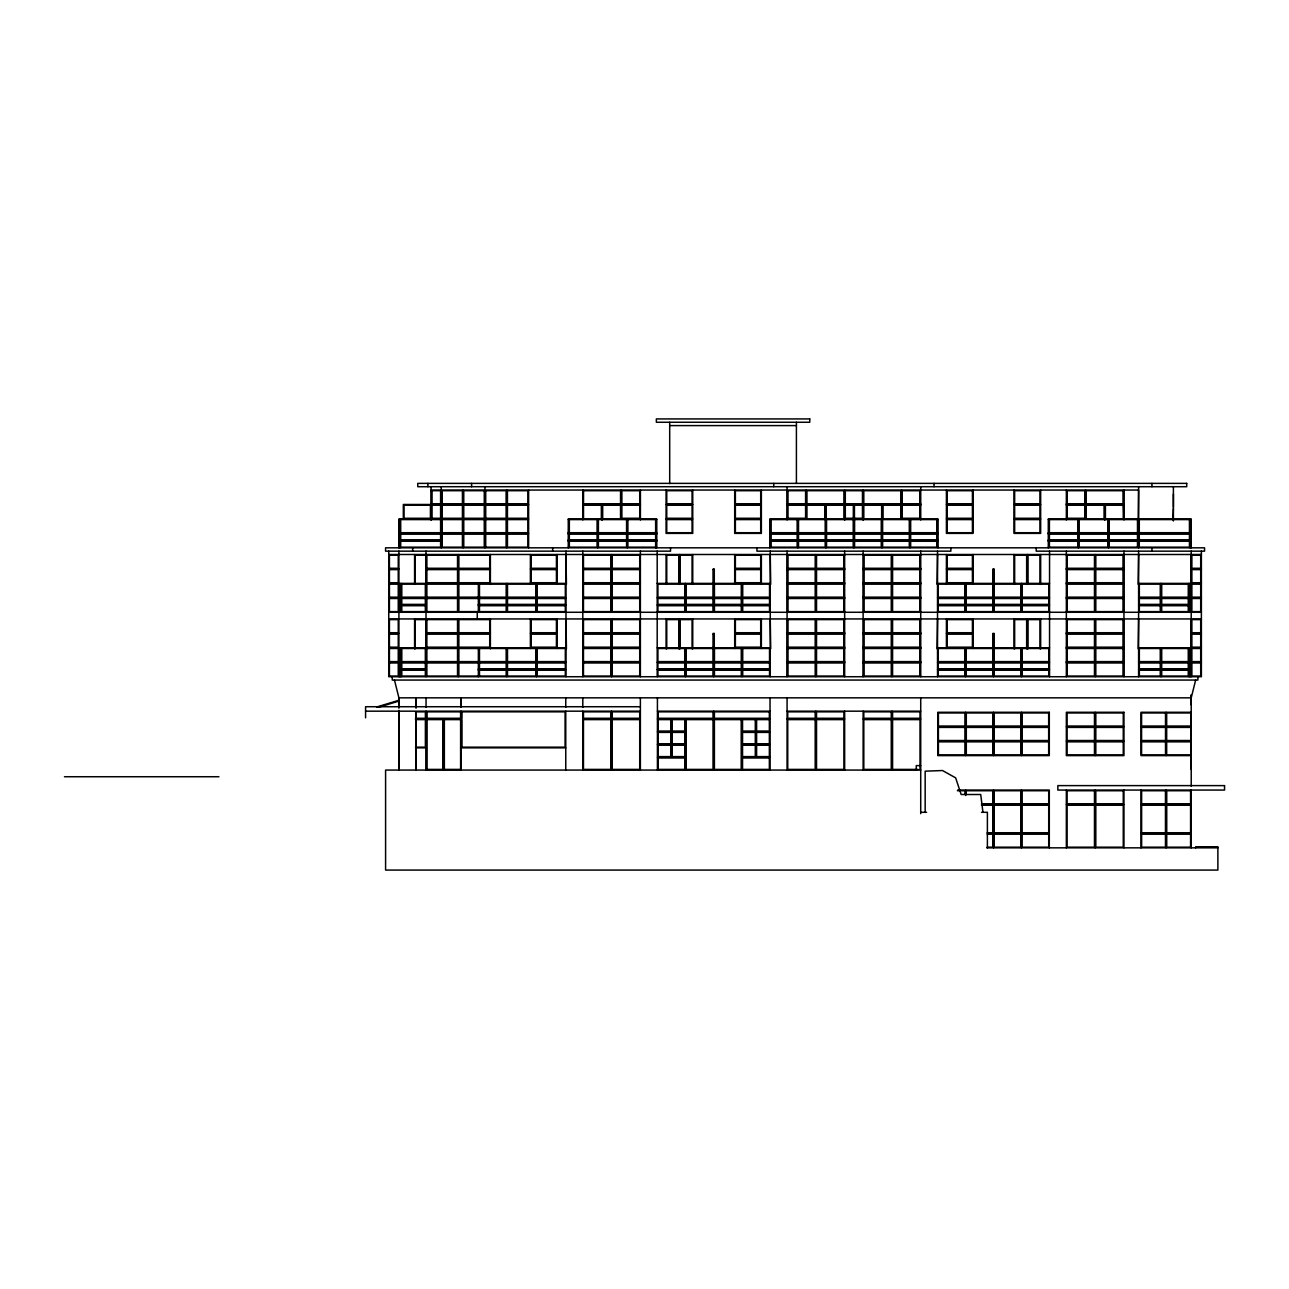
<?xml version="1.0" encoding="UTF-8"?>
<svg xmlns="http://www.w3.org/2000/svg" width="1289" height="1289" viewBox="0 0 1289 1289"><rect width="100%" height="100%" fill="white"/><g stroke="black" fill="none" stroke-linecap="round" stroke-linejoin="round"><path stroke-width="1.5" d="M398.913 711.174L398.913 770.065L398.913 710.368M426.047 711.174L426.047 770.065M426.836 718.279L426.836 711.834M460.608 718.279L460.608 711.834M461.075 770.065L461.075 711.174M461.51 711.834L461.51 718.279L426.514 718.279L426.514 711.834L565.081 711.834L565.081 747.169L461.075 747.169M461.736 711.834L461.736 747.169M582.821 519.934L582.821 490.046L582.821 518.935M1195.66 680.06L1191.213 697.832L398.913 697.832L394.466 680.06M376.694 707L398.913 700.281M378.547 707.242L398.913 701.087M669.7 425.596L796.409 425.596M431.09 490.046L1138.606 490.046M431.106 490.706L440.596 490.706L440.596 503.822L431.106 503.822M441.257 490.706L462.429 490.706L462.429 503.822L441.257 503.822M484.938 490.706L506.11 490.706L506.11 503.822L484.938 503.822M582.821 490.706L620.541 490.706L620.541 503.822L582.821 503.822M640.407 490.706L621.878 490.706L621.878 503.822L640.407 503.822M787.08 490.706L805.593 490.706L805.593 503.822L787.08 503.822M920.717 490.706L902.187 490.706L902.187 503.822L920.717 503.822M1066.357 490.706L1084.887 490.706L1084.887 503.822L1066.357 503.822M1123.944 490.706L1086.224 490.706L1086.224 503.822L1123.944 503.822M1138.606 490.706L1138.171 532.711M1173.393 494.041L1173.393 507.157M528.619 504.482L403.328 504.482L403.328 518.935M582.821 504.482L640.407 504.482M666.075 504.482L692.741 504.482M734.698 504.482L761.364 504.482M787.08 504.482L920.717 504.482M946.416 504.482L973.082 504.482M1013.992 504.482L1040.658 504.482M1066.357 504.482L1123.944 504.482M431.106 505.159L440.596 505.159L440.596 518.275L431.767 518.275L431.767 505.159M441.257 505.159L462.429 505.159L462.429 518.275L441.257 518.275M484.938 505.159L506.11 505.159L506.11 518.275L484.938 518.275M582.821 505.159L601.351 505.159L601.351 519.161M640.407 505.159L621.878 505.159L621.878 518.275L640.407 518.275M787.08 505.159L805.593 505.159L805.593 518.275L787.08 518.275M920.717 505.159L902.187 505.159L902.187 518.275L920.717 518.275M1066.357 505.159L1084.887 505.159L1084.887 518.275L1066.357 518.275M1123.944 505.159L1105.414 505.159L1105.414 519.161M1173.393 508.494L1172.942 519.725M582.821 518.275L583.273 505.159M1123.944 518.275L1123.492 505.159M528.619 518.935L398.913 518.935L398.913 547.825M666.075 518.935L692.741 518.935M734.698 518.935L761.364 518.935M946.416 518.935L973.082 518.935M1013.992 518.935L1040.658 518.935M398.913 519.596L400.025 519.596M441.257 519.596L462.429 519.596L462.429 532.711L441.257 532.711M484.938 519.596L506.11 519.596L506.11 532.711L484.938 532.711M568.256 519.596L597.081 519.596L597.081 532.711L568.256 532.711M656.729 519.596L598.402 519.596L598.402 532.711L626.583 532.711L626.583 519.596M769.807 519.596L825.186 519.596L825.186 532.711L798.519 532.711L798.519 519.596M938.021 519.596L882.627 519.596L882.627 532.711L909.293 532.711L909.293 519.596M1048.295 519.596L1107.847 519.596L1107.847 532.711L1079.07 532.711L1079.07 519.596M1138.606 519.596L1109.168 519.596L1109.168 532.711L1138.606 532.711M1190.101 519.596L1191.213 519.596M398.913 532.711L400.025 532.711M656.729 532.711L627.888 532.711L627.888 519.596M769.807 532.711L797.15 532.711L797.15 519.596M938.021 532.711L910.662 532.711L910.662 519.596M1048.295 532.711L1077.733 532.711L1077.733 519.596M1190.101 532.711L1191.213 532.711M400.025 533.388L528.619 533.388M568.256 533.388L656.729 533.388M769.807 533.388L938.021 533.388M1048.295 533.388L1190.101 533.388M398.913 534.049L400.025 534.049M441.257 534.049L462.429 534.049L462.429 547.164L441.257 547.164M484.938 534.049L506.11 534.049L506.11 547.164L484.938 547.164M568.256 534.049L597.081 534.049L597.081 539.93L568.256 539.93M656.729 534.049L627.888 534.049L627.888 539.93L656.729 539.93M769.807 534.049L797.15 534.049L797.15 539.93L769.807 539.93M938.021 534.049L910.662 534.049L910.662 539.93L938.021 539.93M1048.295 534.049L1077.733 534.049L1077.733 539.93L1048.295 539.93M1138.606 534.049L1109.168 534.049L1109.168 539.93L1138.606 539.93M1190.101 534.049L1191.213 534.049M398.913 539.93L400.025 539.93M1190.101 539.93L1191.213 539.93M400.025 540.607L441.257 540.607M568.256 540.607L656.729 540.607M769.807 540.607L938.021 540.607M1048.295 540.607L1190.101 540.607M398.913 541.267L400.025 541.267M568.256 541.267L597.081 541.267L597.081 547.164L568.256 547.164M656.729 541.267L627.888 541.267L627.888 547.164L656.729 547.164M769.807 541.267L797.15 541.267L797.15 547.164L769.807 547.164M938.021 541.267L910.662 541.267L910.662 547.164L938.021 547.164M1048.295 541.267L1077.733 541.267L1077.733 547.164L1048.295 547.164M1138.606 541.267L1109.168 541.267L1109.168 547.164L1138.606 547.164M1190.101 541.267L1191.213 541.267M398.913 547.164L400.025 547.164M1190.101 547.164L1191.213 547.164M388.746 554.496L1201.38 554.496M388.746 555.156L398.253 555.156L398.253 568.272L388.746 568.272M425.257 555.156L415.251 555.156L415.251 584.352M426.014 555.156L457.531 555.156L457.531 568.272L426.014 568.272M490.384 555.156L458.868 555.156L458.868 568.272L490.384 568.272M565.984 555.156L566.435 584.352M582.805 555.156L610.922 555.156L610.922 568.272L582.805 568.272M640.375 555.156L612.259 555.156L612.259 568.272L640.375 568.272M770.258 555.156L770.709 584.352M787.08 555.156L815.196 555.156L815.196 568.272L787.08 568.272M844.649 555.156L816.533 555.156L816.533 568.272L844.649 568.272M863.131 555.156L891.263 555.156L891.263 568.272L863.131 568.272M920.717 555.156L892.584 555.156L892.584 568.272L920.717 568.272M937.522 555.156L937.087 584.352M1066.357 555.156L1094.474 555.156L1094.474 568.272L1066.357 568.272M1123.944 555.156L1095.811 555.156L1095.811 568.272L1123.944 568.272M1138.606 555.156L1138.171 584.352M1191.213 555.156L1191.213 568.272M1201.38 555.156L1191.874 555.156L1191.874 568.272L1201.38 568.272M388.746 568.932L398.913 568.932M426.014 568.932L490.384 568.932M530.423 568.932L557.09 568.932M582.805 568.932L640.375 568.932M734.698 568.932L761.364 568.932M787.08 568.932L844.649 568.932M863.131 568.932L920.717 568.932M946.416 568.932L973.082 568.932M1066.357 568.932L1123.944 568.932M1191.213 568.932L1201.38 568.932M388.746 569.609L398.253 569.609L398.253 582.725L388.746 582.725M426.014 569.609L457.531 569.609L457.531 582.725L426.014 582.725M490.384 569.609L458.868 569.609L458.868 582.725L490.384 582.725M582.805 569.609L610.922 569.609L610.922 582.725L582.805 582.725M640.375 569.609L612.259 569.609L612.259 582.725L640.375 582.725M713.171 569.609L714.283 569.609M787.08 569.609L815.196 569.609L815.196 582.725L787.08 582.725M844.649 569.609L816.533 569.609L816.533 582.725L844.649 582.725M863.131 569.609L891.263 569.609L891.263 582.725L863.131 582.725M920.717 569.609L892.584 569.609L892.584 582.725L920.717 582.725M992.981 569.609L994.093 569.609M1066.357 569.609L1094.474 569.609L1094.474 582.725L1066.357 582.725M1123.944 569.609L1095.811 569.609L1095.811 582.725L1123.944 582.725M1191.213 569.609L1191.213 582.725M1201.38 569.609L1191.874 569.609L1191.874 582.725L1201.38 582.725M713.171 582.725L714.283 582.725M992.981 582.725L994.093 582.725M388.746 583.385L398.913 583.385M565.984 583.385L400.025 583.385L400.025 612.275M582.805 583.385L640.375 583.385M657.197 583.385L770.258 583.385M787.08 583.385L844.649 583.385M863.131 583.385L920.717 583.385M937.522 583.385L1049.552 583.385M1066.357 583.385L1123.944 583.385M1138.606 583.385L1190.101 583.385L1190.101 612.275M1191.213 583.385L1201.38 583.385M388.746 584.046L398.253 584.046L398.253 597.161L388.746 597.161M400.025 584.046L401.137 584.046M426.014 584.046L457.531 584.046L457.531 597.161L426.014 597.161M582.805 584.046L610.922 584.046L610.922 597.161L582.805 597.161M640.375 584.046L612.259 584.046L612.259 597.161L640.375 597.161M787.08 584.046L815.196 584.046L815.196 597.161L787.08 597.161M844.649 584.046L816.533 584.046L816.533 597.161L844.649 597.161M863.131 584.046L891.263 584.046L891.263 597.161L863.131 597.161M920.717 584.046L892.584 584.046L892.584 597.161L920.717 597.161M1066.357 584.046L1094.474 584.046L1094.474 597.161L1066.357 597.161M1123.944 584.046L1095.811 584.046L1095.811 597.161L1123.944 597.161M1188.99 584.046L1190.101 584.046M1191.213 584.046L1191.213 597.161M1201.38 584.046L1191.874 584.046L1191.874 597.161L1201.38 597.161M400.025 597.161L401.137 597.161M1188.99 597.161L1190.101 597.161M388.746 597.822L398.913 597.822M401.137 597.822L565.984 597.822M582.805 597.822L640.375 597.822M657.197 597.822L770.258 597.822M787.08 597.822L844.649 597.822M863.131 597.822L920.717 597.822M937.522 597.822L1049.552 597.822M1066.357 597.822L1123.944 597.822M1138.606 597.822L1188.99 597.822M1191.213 597.822L1201.38 597.822M388.746 598.499L398.253 598.499L398.253 611.614L388.746 611.614M400.025 598.499L401.137 598.499M426.014 598.499L457.531 598.499L457.531 611.614L426.014 611.614M582.805 598.499L610.922 598.499L610.922 611.614L582.805 611.614M640.375 598.499L612.259 598.499L612.259 611.614L640.375 611.614M787.08 598.499L815.196 598.499L815.196 611.614L787.08 611.614M844.649 598.499L816.533 598.499L816.533 611.614L844.649 611.614M863.131 598.499L891.263 598.499L891.263 611.614L863.131 611.614M920.717 598.499L892.584 598.499L892.584 611.614L920.717 611.614M1066.357 598.499L1094.474 598.499L1094.474 611.614L1066.357 611.614M1123.944 598.499L1095.811 598.499L1095.811 611.614L1123.944 611.614M1188.99 598.499L1190.101 598.499M1201.38 598.499L1191.874 598.499L1191.874 611.614L1201.38 611.614M400.025 604.38L401.137 604.38M478.364 604.38L506.174 604.38L506.174 598.499L458.868 598.499L458.868 611.614L506.174 611.614L506.174 605.717L478.364 605.717M1188.99 604.38L1190.101 604.38M401.137 605.057L426.014 605.057M478.364 605.057L565.984 605.057M657.197 605.057L770.258 605.057M937.522 605.057L1049.552 605.057M1138.606 605.057L1188.99 605.057M400.025 605.717L401.137 605.717M1188.99 605.717L1190.101 605.717M400.025 611.614L401.137 611.614M1188.99 611.614L1190.101 611.614M388.746 612.275L1201.38 612.275M388.746 618.946L1201.38 618.946M388.746 619.606L398.253 619.606L398.253 632.722L388.746 632.722M425.257 619.606L415.251 619.606L415.251 648.802M426.014 619.606L457.531 619.606L457.531 632.722L426.014 632.722M490.384 619.606L458.868 619.606L458.868 632.722L490.384 632.722M565.984 619.606L566.435 648.802M582.805 619.606L610.922 619.606L610.922 632.722L582.805 632.722M640.375 619.606L612.259 619.606L612.259 632.722L640.375 632.722M770.258 619.606L770.709 648.802M787.08 619.606L815.196 619.606L815.196 632.722L787.08 632.722M844.649 619.606L816.533 619.606L816.533 632.722L844.649 632.722M863.131 619.606L891.263 619.606L891.263 632.722L863.131 632.722M920.717 619.606L892.584 619.606L892.584 632.722L920.717 632.722M937.522 619.606L937.087 648.802M1066.357 619.606L1094.474 619.606L1094.474 632.722L1066.357 632.722M1123.944 619.606L1095.811 619.606L1095.811 632.722L1123.944 632.722M1138.606 619.606L1138.171 648.802M1191.213 619.606L1191.213 632.722M1201.38 619.606L1191.874 619.606L1191.874 632.722L1201.38 632.722M388.746 633.382L398.913 633.382M426.014 633.382L490.384 633.382M530.423 633.382L557.09 633.382M582.805 633.382L640.375 633.382M734.698 633.382L761.364 633.382M787.08 633.382L844.649 633.382M863.131 633.382L920.717 633.382M946.416 633.382L973.082 633.382M1066.357 633.382L1123.944 633.382M1191.213 633.382L1201.38 633.382M388.746 634.059L398.253 634.059L398.253 647.175L388.746 647.175M426.014 634.059L457.531 634.059L457.531 647.175L426.014 647.175M490.384 634.059L458.868 634.059L458.868 647.175L490.384 647.175M582.805 634.059L610.922 634.059L610.922 647.175L582.805 647.175M640.375 634.059L612.259 634.059L612.259 647.175L640.375 647.175M713.171 634.059L714.283 634.059M787.08 634.059L815.196 634.059L815.196 647.175L787.08 647.175M844.649 634.059L816.533 634.059L816.533 647.175L844.649 647.175M863.131 634.059L891.263 634.059L891.263 647.175L863.131 647.175M920.717 634.059L892.584 634.059L892.584 647.175L920.717 647.175M992.981 634.059L994.093 634.059M1066.357 634.059L1094.474 634.059L1094.474 647.175L1066.357 647.175M1123.944 634.059L1095.811 634.059L1095.811 647.175L1123.944 647.175M1191.213 634.059L1191.213 647.175M1201.38 634.059L1191.874 634.059L1191.874 647.175L1201.38 647.175M713.171 647.175L714.283 647.175M992.981 647.175L994.093 647.175M388.746 647.835L398.913 647.835M565.984 647.835L400.025 647.835L400.025 676.725M582.805 647.835L640.375 647.835M657.197 647.835L770.258 647.835M787.08 647.835L844.649 647.835M863.131 647.835L920.717 647.835M937.522 647.835L1049.552 647.835M1066.357 647.835L1123.944 647.835M1138.606 647.835L1190.101 647.835L1190.101 676.725M1191.213 647.835L1201.38 647.835M388.746 648.496L398.253 648.496L398.253 661.611L388.746 661.611M400.025 648.496L401.137 648.496M426.014 648.496L457.531 648.496L457.531 661.611L426.014 661.611M582.805 648.496L610.922 648.496L610.922 661.611L582.805 661.611M640.375 648.496L612.259 648.496L612.259 661.611L640.375 661.611M787.08 648.496L815.196 648.496L815.196 661.611L787.08 661.611M844.649 648.496L816.533 648.496L816.533 661.611L844.649 661.611M863.131 648.496L891.263 648.496L891.263 661.611L863.131 661.611M920.717 648.496L892.584 648.496L892.584 661.611L920.717 661.611M1066.357 648.496L1094.474 648.496L1094.474 661.611L1066.357 661.611M1123.944 648.496L1095.811 648.496L1095.811 661.611L1123.944 661.611M1188.99 648.496L1190.101 648.496M1191.213 648.496L1191.213 661.611M1201.38 648.496L1191.874 648.496L1191.874 661.611L1201.38 661.611M400.025 661.611L401.137 661.611M1188.99 661.611L1190.101 661.611M388.746 662.272L398.913 662.272M401.137 662.272L565.984 662.272M582.805 662.272L640.375 662.272M657.197 662.272L770.258 662.272M787.08 662.272L844.649 662.272M863.131 662.272L920.717 662.272M937.522 662.272L1049.552 662.272M1066.357 662.272L1123.944 662.272M1138.606 662.272L1188.99 662.272M1191.213 662.272L1201.38 662.272M388.746 662.949L398.253 662.949L398.253 676.064L388.746 676.064M400.025 662.949L401.137 662.949M426.014 662.949L457.531 662.949L457.531 676.064L426.014 676.064M582.805 662.949L610.922 662.949L610.922 676.064L582.805 676.064M640.375 662.949L612.259 662.949L612.259 676.064L640.375 676.064M787.08 662.949L815.196 662.949L815.196 676.064L787.08 676.064M844.649 662.949L816.533 662.949L816.533 676.064L844.649 676.064M863.131 662.949L891.263 662.949L891.263 676.064L863.131 676.064M920.717 662.949L892.584 662.949L892.584 676.064L920.717 676.064M1066.357 662.949L1094.474 662.949L1094.474 676.064L1066.357 676.064M1123.944 662.949L1095.811 662.949L1095.811 676.064L1123.944 676.064M1188.99 662.949L1190.101 662.949M1201.38 662.949L1191.874 662.949L1191.874 676.064L1201.38 676.064M400.025 668.83L401.137 668.83M478.364 668.83L506.174 668.83L506.174 662.949L458.868 662.949L458.868 676.064L506.174 676.064L506.174 670.167L478.364 670.167M1188.99 668.83L1190.101 668.83M401.137 669.507L426.014 669.507M478.364 669.507L565.984 669.507M657.197 669.507L770.258 669.507M937.522 669.507L1049.552 669.507M1138.606 669.507L1188.99 669.507M400.025 670.167L401.137 670.167M1188.99 670.167L1190.101 670.167M400.025 676.064L401.137 676.064M1188.99 676.064L1190.101 676.064M1191.213 704.954L1190.762 695.577M640.375 706.726L365.577 706.726L365.577 717.844M365.577 711.174L640.375 711.174M657.422 711.174L770.032 711.174M787.08 711.174L920.717 711.174M415.461 711.834L425.386 711.834L425.386 718.279L415.461 718.279M1191.213 712.285L1140.991 712.285L1140.991 755.612L1191.213 755.612M1191.213 712.946L1166.674 712.946L1166.674 726.061L1191.213 726.061M416.363 718.956L461.075 718.956M582.805 718.956L640.375 718.956M657.422 718.956L770.032 718.956M787.08 718.956L844.649 718.956M863.131 718.956L920.717 718.956M415.461 719.616L425.386 719.616L425.386 747.169L415.461 747.169M937.764 726.722L1049.31 726.722M1066.357 726.722L1123.944 726.722M1140.991 726.722L1191.213 726.722M1191.213 727.399L1166.674 727.399L1166.674 740.514L1191.213 740.514M657.422 731.733L685.571 731.733M741.868 731.733L770.032 731.733M937.764 741.175L1049.31 741.175M1066.357 741.175L1123.944 741.175M1140.991 741.175L1191.213 741.175M1191.213 741.836L1166.674 741.836L1166.674 754.951L1191.213 754.951M657.422 744.51L685.571 744.51M741.868 744.51L770.032 744.51M416.363 747.846L426.047 747.846M460.608 747.846L565.758 747.846M1191.213 756.289L1191.213 769.404M657.422 757.288L685.571 757.288M741.868 757.288L770.032 757.288M920.717 765.618L916.27 765.618L916.27 770.065M918.09 769.404L892.584 769.404L892.584 719.616L920.04 719.616L920.04 769.404M920.717 770.065L385.588 770.065L385.588 870.075L1217.879 870.075L1217.879 846.744L1195.66 846.744L1195.66 847.84M64.45 776.735L218.904 776.735M957.679 790.06L1049.31 790.06L1049.31 847.84M957.421 790.737L965.058 790.737L965.058 794.475M1191.213 790.737L1166.738 790.737L1166.738 803.837L1191.213 803.837M981.493 803.837L992.949 803.837L992.949 790.737L966.251 790.737L966.251 794.475M981.59 804.513L1049.31 804.513M1066.357 804.513L1123.944 804.513M1140.991 804.513L1191.213 804.513M981.493 805.174L992.949 805.174L992.949 832.742L987.229 832.742M1191.213 805.174L1166.738 805.174L1166.738 832.742L1191.213 832.742M920.717 812.296L926.598 812.296M981.509 812.296L987.39 812.296L987.39 847.84M987.567 833.403L1049.31 833.403M1140.991 833.403L1191.213 833.403M987.229 834.064L992.949 834.064L992.949 847.179L987.229 847.179M1191.213 834.064L1166.738 834.064L1166.738 847.179L1191.213 847.179M986.842 847.84L1217.879 847.84M982.943 812.296L980.72 794.507L961.175 794.507L955.632 777.847L942.501 770.532L925.164 771.176L925.164 812.296M1201.38 551.16L1201.38 676.725L388.746 676.725L388.746 551.16M1200.929 555.156L1200.929 568.272M1200.929 569.609L1200.929 582.725M1200.929 584.046L1200.929 597.161M1200.929 598.499L1200.929 611.614M1200.929 619.606L1200.929 632.722M1200.929 634.059L1200.929 647.175M1200.929 648.496L1200.929 661.611M1200.929 662.949L1200.929 676.064M1200.704 555.156L1200.704 568.272M1200.704 569.609L1200.704 582.725M1200.704 584.046L1200.704 597.161M1200.704 598.499L1200.704 611.614M1200.704 619.606L1200.704 632.722M1200.704 634.059L1200.704 647.175M1200.704 648.496L1200.704 661.611M1200.704 662.949L1200.704 676.064M1197.884 676.725L1197.884 680.06L392.243 680.06L392.243 676.725M1191.213 547.825L1191.213 518.935L1048.295 518.935L1048.295 547.825M1191.213 551.16L1191.213 676.725M1191.213 694.787L1191.213 786.242M1191.213 789.851L1191.213 847.84M1190.762 519.596L1190.762 532.711M1190.762 534.049L1190.762 539.93M1190.762 541.267L1190.762 547.164M1190.762 712.946L1190.762 726.061M1190.762 727.399L1190.762 740.514M1190.762 741.836L1190.762 754.951M1190.762 790.737L1190.762 803.837M1190.762 805.174L1190.762 832.742M1190.762 834.064L1190.762 847.179M1190.553 519.596L1190.553 532.711M1190.553 534.049L1190.553 539.93M1190.553 541.267L1190.553 547.164M1190.585 790.737L1190.585 803.837M1190.585 805.174L1190.585 832.742M1190.585 834.064L1190.585 847.179M1190.101 518.935L1190.101 547.825M1189.666 584.046L1189.666 597.161M1189.666 598.499L1189.666 604.38M1189.666 605.717L1189.666 611.614M1189.666 648.496L1189.666 661.611M1189.666 662.949L1189.666 668.83M1189.666 670.167L1189.666 676.064M1189.441 584.046L1189.441 597.161M1189.441 598.499L1189.441 604.38M1189.441 605.717L1189.441 611.614M1189.441 648.496L1189.441 661.611M1189.441 662.949L1189.441 668.83M1189.441 670.167L1189.441 676.064M1188.99 583.385L1188.99 612.275M1188.99 647.835L1188.99 676.725M1173.393 486.71L1173.393 520.949M1166.094 712.285L1166.094 755.612M1166.094 790.06L1166.094 847.84M1160.986 583.385L1160.986 612.275M1160.986 647.835L1160.986 676.725M1151.947 483.375L1151.947 486.71M1151.947 547.825L1151.947 551.16M1140.991 790.06L1140.991 847.84M1138.606 486.71L1138.606 547.825M1138.606 551.16L1138.606 676.725M1138.171 534.049L1138.171 539.93M1138.171 541.267L1138.171 547.164M1137.945 519.596L1137.945 532.711M1137.945 534.049L1137.945 539.93M1137.945 541.267L1137.945 547.164M1137.494 518.935L1137.494 547.164M1123.944 490.046L1123.944 519.934M1123.944 551.16L1123.944 676.725M1123.944 790.06L1123.944 847.84M1123.492 490.706L1123.492 503.822M1123.492 555.156L1123.492 568.272M1123.492 569.609L1123.492 582.725M1123.492 584.046L1123.492 597.161M1123.492 598.499L1123.492 611.614M1123.492 619.606L1123.492 632.722M1123.492 634.059L1123.492 647.175M1123.492 648.496L1123.492 661.611M1123.492 662.949L1123.492 676.064M1123.267 490.706L1123.267 503.822M1123.267 505.159L1123.267 518.935M1123.267 555.156L1123.267 568.272M1123.267 569.609L1123.267 582.725M1123.267 584.046L1123.267 597.161M1123.267 598.499L1123.267 611.614M1123.267 619.606L1123.267 632.722M1123.267 634.059L1123.267 647.175M1123.267 648.496L1123.267 661.611M1123.267 662.949L1123.267 676.064M1108.508 518.935L1108.508 547.825M1104.737 504.482L1104.737 520.257M1104.077 519.161L1104.077 505.159L1086.224 505.159L1086.224 518.935M1095.151 554.496L1095.151 612.275M1095.151 618.946L1095.151 676.725M1095.151 712.285L1095.151 755.612M1095.151 790.06L1095.151 847.84M1085.547 490.046L1085.547 518.935M1078.394 518.935L1078.394 547.825M1067.018 490.706L1067.018 503.822M1067.018 505.159L1067.018 518.275M1067.018 555.156L1067.018 568.272M1067.018 569.609L1067.018 582.725M1067.018 584.046L1067.018 597.161M1067.018 598.499L1067.018 611.614M1067.018 619.606L1067.018 632.722M1067.018 634.059L1067.018 647.175M1067.018 648.496L1067.018 661.611M1067.018 662.949L1067.018 676.064M1066.809 490.706L1066.809 503.822M1066.809 505.159L1066.809 518.275M1066.809 555.156L1066.809 568.272M1066.809 569.609L1066.809 582.725M1066.809 584.046L1066.809 597.161M1066.809 598.499L1066.809 611.614M1066.809 619.606L1066.809 632.722M1066.809 634.059L1066.809 647.175M1066.809 648.496L1066.809 661.611M1066.809 662.949L1066.809 676.064M1066.357 490.046L1066.357 519.934M1066.357 551.16L1066.357 676.725M1066.357 790.06L1066.357 847.84M1049.407 518.935L1049.407 547.164M1049.552 551.16L1049.552 676.725M1048.956 519.596L1048.956 532.711M1048.956 534.049L1048.956 539.93M1048.956 541.267L1048.956 547.164M1040.658 490.046L1040.658 533.388L1013.992 533.388L1013.992 490.046M1040.658 554.496L1040.658 584.384M1040.658 618.946L1040.658 648.834M1039.997 584.352L1039.997 555.156L1027.994 555.156L1027.994 584.352M1039.997 648.802L1039.997 619.606L1027.994 619.606L1027.994 648.802M1036.211 547.825L1036.211 551.16L1204.554 551.16L1204.554 547.825L385.572 547.825L385.572 551.16L670.522 551.16L670.522 547.825M1027.317 554.496L1027.317 584.384M1027.317 618.946L1027.317 648.834M1026.656 584.352L1026.656 555.156L1014.652 555.156L1014.652 584.352M1026.656 648.802L1026.656 619.606L1014.652 619.606L1014.652 648.802M1021.549 583.385L1021.549 612.275M1021.549 647.835L1021.549 676.725M1021.42 712.285L1021.42 755.612M1021.42 790.06L1021.42 847.84M1013.992 554.496L1013.992 584.384M1013.992 618.946L1013.992 648.834M994.093 583.385L994.093 568.932L992.981 568.932L992.981 583.385M994.254 584.046L994.254 597.161L1020.824 597.161L1020.824 584.046L938.247 584.046L938.247 597.161L964.817 597.161L964.817 584.046M994.093 647.835L994.093 633.382L992.981 633.382L992.981 647.835M994.254 648.496L994.254 661.611L1020.824 661.611L1020.824 648.496L938.247 648.496L938.247 661.611L964.817 661.611L964.817 648.496M993.642 569.609L993.642 582.725M993.529 583.385L993.529 612.275M993.642 634.059L993.642 647.175M993.529 647.835L993.529 676.725M993.529 712.285L993.529 755.612M993.529 790.06L993.529 847.84M993.432 569.609L993.432 582.725M993.432 634.059L993.432 647.175M992.82 584.046L992.82 597.161L966.251 597.161L966.251 584.046M992.82 648.496L992.82 661.611L966.251 661.611L966.251 648.496M973.082 490.046L973.082 533.388L946.416 533.388L946.416 490.046M973.082 554.496L973.082 584.046M973.082 618.946L973.082 648.496M965.654 712.285L965.654 755.612M965.654 790.06L965.654 795.49M965.525 583.385L965.525 612.275M965.525 647.835L965.525 676.725M950.863 547.825L950.863 551.16L756.933 551.16L756.933 547.825M946.416 554.496L946.416 584.046M946.416 618.946L946.416 648.496M938.021 547.825L938.021 518.935L769.807 518.935L769.807 547.825M937.522 551.16L937.522 676.725M937.329 519.596L937.329 532.711M937.329 534.049L937.329 539.93M937.329 541.267L937.329 547.164M936.877 518.935L936.877 547.164M934.042 483.375L934.042 486.71M920.717 486.71L920.717 519.934M920.717 551.16L920.717 676.725M920.717 697.832L920.717 813.681M920.265 490.706L920.265 503.822M920.265 505.159L920.265 518.275M920.265 555.156L920.265 568.272M920.265 569.609L920.265 582.725M920.265 584.046L920.265 597.161M920.265 598.499L920.265 611.614M920.265 619.606L920.265 632.722M920.265 634.059L920.265 647.175M920.265 648.496L920.265 661.611M920.265 662.949L920.265 676.064M920.04 490.706L920.04 503.822M920.04 505.159L920.04 518.275M920.04 555.156L920.04 568.272M920.04 569.609L920.04 582.725M920.04 584.046L920.04 597.161M920.04 598.499L920.04 611.614M920.04 619.606L920.04 632.722M920.04 634.059L920.04 647.175M920.04 648.496L920.04 661.611M920.04 662.949L920.04 676.064M909.986 518.935L909.986 547.825M901.527 490.046L901.527 518.935M900.85 518.935L900.85 505.159L882.997 505.159L882.997 519.161M891.924 554.496L891.924 612.275M891.924 618.946L891.924 676.725M891.924 711.174L891.924 770.065M882.337 504.482L882.337 520.257M881.95 518.935L881.95 547.825M881.66 519.161L881.66 505.159L863.807 505.159L863.807 518.935M863.807 555.156L863.807 568.272M863.807 569.609L863.807 582.725M863.807 584.046L863.807 597.161M863.807 598.499L863.807 611.614M863.807 619.606L863.807 632.722M863.807 634.059L863.807 647.175M863.807 648.496L863.807 661.611M863.807 662.949L863.807 676.064M863.582 555.156L863.582 568.272M863.582 569.609L863.582 582.725M863.582 584.046L863.582 597.161M863.582 598.499L863.582 611.614M863.582 619.606L863.582 632.722M863.582 634.059L863.582 647.175M863.582 648.496L863.582 661.611M863.582 662.949L863.582 676.064M863.131 490.046L863.131 520.257M863.131 551.16L863.131 676.725M863.131 711.174L863.131 770.065M854.446 504.482L854.446 518.935M854.591 519.596L854.591 532.711L881.257 532.711L881.257 519.596L826.555 519.596L826.555 532.711L853.221 532.711L853.221 519.596M854.011 505.159L854.011 518.275M853.914 518.935L853.914 547.825M853.785 505.159L853.785 518.275M853.334 504.482L853.334 518.935M844.649 490.046L844.649 520.257M844.649 551.16L844.649 676.725M844.649 711.174L844.649 770.065M844.198 555.156L844.198 568.272M844.198 569.609L844.198 582.725M844.198 584.046L844.198 597.161M844.198 598.499L844.198 611.614M844.198 619.606L844.198 632.722M844.198 634.059L844.198 647.175M844.198 648.496L844.198 661.611M844.198 662.949L844.198 676.064M843.989 518.935L843.989 505.159L826.12 505.159L826.12 519.161M843.989 555.156L843.989 568.272M843.989 569.609L843.989 582.725M843.989 584.046L843.989 597.161M843.989 598.499L843.989 611.614M843.989 619.606L843.989 632.722M843.989 634.059L843.989 647.175M843.989 648.496L843.989 661.611M843.989 662.949L843.989 676.064M825.878 518.935L825.878 547.825M825.459 504.482L825.459 520.257M824.783 519.161L824.783 505.159L806.93 505.159L806.93 518.935M815.856 554.496L815.856 612.275M815.856 618.946L815.856 676.725M815.856 711.174L815.856 770.065M806.269 490.046L806.269 518.935M797.843 518.935L797.843 547.825M796.409 422.26L796.409 483.375M787.74 490.706L787.74 503.822M787.74 505.159L787.74 518.275M787.74 555.156L787.74 568.272M787.74 569.609L787.74 582.725M787.74 584.046L787.74 597.161M787.74 598.499L787.74 611.614M787.74 619.606L787.74 632.722M787.74 634.059L787.74 647.175M787.74 648.496L787.74 661.611M787.74 662.949L787.74 676.064M787.515 490.706L787.515 503.822M787.515 505.159L787.515 518.275M787.515 555.156L787.515 568.272M787.515 569.609L787.515 582.725M787.515 584.046L787.515 597.161M787.515 598.499L787.515 611.614M787.515 619.606L787.515 632.722M787.515 634.059L787.515 647.175M787.515 648.496L787.515 661.611M787.515 662.949L787.515 676.064M787.08 486.71L787.08 519.934M787.08 551.16L787.08 676.725M787.08 697.832L787.08 770.065M773.738 483.375L773.738 486.71M770.935 518.935L770.935 547.164M770.484 519.596L770.484 532.711M770.484 534.049L770.484 539.93M770.484 541.267L770.484 547.164M770.258 551.16L770.258 676.725M770.032 697.832L770.032 770.065M761.364 490.046L761.364 533.388L734.698 533.388L734.698 490.046M761.364 554.496L761.364 584.046M761.364 618.946L761.364 648.496M755.95 718.956L755.95 757.288M742.722 584.046L742.722 597.161L769.533 597.161L769.533 584.046L686.183 584.046L686.183 597.161L712.994 597.161L712.994 584.046M742.722 648.496L742.722 661.611L769.533 661.611L769.533 648.496L686.183 648.496L686.183 661.611L712.994 661.611L712.994 648.496M741.997 583.385L741.997 612.275M741.997 647.835L741.997 676.725M741.868 718.956L741.868 770.065M741.272 584.046L741.272 597.161L714.444 597.161L714.444 584.046M741.272 648.496L741.272 661.611L714.444 661.611L714.444 648.496M734.698 554.496L734.698 584.046M734.698 618.946L734.698 648.496M714.283 583.385L714.283 568.932L713.171 568.932L713.171 583.385M714.283 647.835L714.283 633.382L713.171 633.382L713.171 647.835M713.832 569.609L713.832 582.725M713.719 583.385L713.719 612.275M713.832 634.059L713.832 647.175M713.719 647.835L713.719 676.725M713.719 711.174L713.719 770.065M713.607 569.609L713.607 582.725M713.607 634.059L713.607 647.175M692.741 490.046L692.741 533.388L666.075 533.388L666.075 490.046M692.741 554.496L692.741 584.384M692.741 618.946L692.741 648.834M692.08 584.352L692.08 555.156L680.076 555.156L680.076 584.352M692.08 648.802L692.08 619.606L680.076 619.606L680.076 648.802M685.571 718.956L685.571 770.065M685.458 583.385L685.458 612.275M685.458 647.835L685.458 676.725M679.416 554.496L679.416 584.384M679.416 618.946L679.416 648.834M678.755 584.352L678.755 555.156L666.751 555.156L666.751 584.352M678.755 648.802L678.755 619.606L666.751 619.606L666.751 648.802M671.505 718.956L671.505 757.288M669.7 422.26L669.7 483.601M666.075 554.496L666.075 584.384M666.075 618.946L666.075 648.834M657.422 697.832L657.422 770.065M657.197 551.16L657.197 676.725M656.729 547.825L656.729 518.935L568.256 518.935L568.256 547.825M656.294 519.596L656.294 532.711M656.294 534.049L656.294 539.93M656.294 541.267L656.294 547.164M656.069 519.596L656.069 532.711M656.069 534.049L656.069 539.93M656.069 541.267L656.069 547.164M655.634 518.935L655.634 547.825M640.407 490.046L640.407 519.934M640.375 551.16L640.375 676.725M640.375 697.832L640.375 770.065M639.956 490.706L639.956 503.822M639.956 505.159L639.956 518.275M639.94 555.156L639.94 568.272M639.94 569.609L639.94 582.725M639.94 584.046L639.94 597.161M639.94 598.499L639.94 611.614M639.94 619.606L639.94 632.722M639.94 634.059L639.94 647.175M639.94 648.496L639.94 661.611M639.94 662.949L639.94 676.064M639.731 490.706L639.731 503.822M639.731 505.159L639.731 518.275M639.715 555.156L639.715 568.272M639.715 569.609L639.715 582.725M639.715 584.046L639.715 597.161M639.715 598.499L639.715 611.614M639.715 619.606L639.715 632.722M639.715 634.059L639.715 647.175M639.715 648.496L639.715 661.611M639.715 662.949L639.715 676.064M627.244 518.935L627.244 547.825M621.217 490.046L621.217 518.935M620.541 518.935L620.541 505.159L602.688 505.159L602.688 519.161M611.582 554.496L611.582 612.275M611.582 618.946L611.582 676.725M611.582 711.174L611.582 770.065M602.027 504.482L602.027 520.257M597.742 518.935L597.742 547.825M583.498 490.706L583.498 503.822M583.498 505.159L583.498 518.935M583.466 555.156L583.466 568.272M583.466 569.609L583.466 582.725M583.466 584.046L583.466 597.161M583.466 598.499L583.466 611.614M583.466 619.606L583.466 632.722M583.466 634.059L583.466 647.175M583.466 648.496L583.466 661.611M583.466 662.949L583.466 676.064M583.273 490.706L583.273 503.822M583.24 555.156L583.24 568.272M583.24 569.609L583.24 582.725M583.24 584.046L583.24 597.161M583.24 598.499L583.24 611.614M583.24 619.606L583.24 632.722M583.24 634.059L583.24 647.175M583.24 648.496L583.24 661.611M583.24 662.949L583.24 676.064M582.805 551.16L582.805 676.725M582.805 697.832L582.805 707.355M582.805 711.174L582.805 770.065M569.335 518.935L569.335 547.164M568.9 519.596L568.691 532.711M568.9 534.049L568.691 539.93M568.9 541.267L568.9 547.164M565.984 551.16L565.984 676.725M565.758 697.832L565.758 707.355M565.758 711.174L565.758 770.065M557.09 554.496L557.09 584.046M557.09 618.946L557.09 648.496M552.659 547.825L552.659 551.16M537.078 584.046L537.078 597.161L565.323 597.161L565.323 584.046L507.495 584.046L507.495 597.161L535.741 597.161L535.741 584.046M537.078 648.496L537.078 661.611L565.323 661.611L565.323 648.496L507.495 648.496L507.495 661.611L535.741 661.611L535.741 648.496M536.417 583.385L536.417 612.275M536.417 647.835L536.417 676.725M530.391 554.496L530.391 584.046M530.391 618.946L530.391 648.496M528.619 490.046L528.619 547.825M506.77 490.046L506.77 547.825M506.835 583.385L506.835 612.275M506.835 647.835L506.835 676.725M490.384 554.496L490.384 584.384M490.384 618.946L490.384 648.834M489.933 555.156L489.933 568.272M489.933 569.609L489.933 582.725M489.933 619.606L489.933 632.722M489.933 634.059L489.933 647.175M489.723 555.156L489.723 568.272M489.723 569.609L489.723 582.725M489.723 619.606L489.723 632.722M489.723 634.059L489.723 647.175M485.599 490.706L485.599 503.822M485.599 505.159L485.599 518.275M485.599 519.596L485.599 532.711M485.599 534.049L485.599 547.164M485.373 490.706L485.373 503.822M485.373 505.159L485.373 518.275M485.373 519.596L485.373 532.711M485.373 534.049L485.373 547.164M484.938 486.71L484.938 547.825M479.476 583.385L479.476 611.614M479.476 647.835L479.476 676.064M479.041 584.046L479.041 597.161M479.041 598.499L479.041 604.38M479.041 605.717L479.041 611.614M479.041 648.496L479.041 661.611M479.041 662.949L479.041 668.83M479.041 670.167L479.041 676.064M478.815 584.046L478.815 597.161M478.815 598.499L478.815 604.38M478.815 605.717L478.815 611.614M478.815 648.496L478.815 661.611M478.815 662.949L478.815 668.83M478.815 670.167L478.815 676.064M478.364 583.385L478.364 612.275M478.364 647.835L478.364 676.725M477.252 612.275L477.252 618.946M471.597 483.375L471.597 486.71M463.089 490.046L463.089 547.825M461.51 747.169L461.51 719.616L444.028 719.616L444.028 769.404L460.914 769.404L460.914 719.616M460.608 719.616L460.608 769.404M458.191 554.496L458.191 612.275M458.191 618.946L458.191 676.725M444.351 719.616L444.351 769.404M443.561 718.956L443.561 770.065M443.094 719.616L443.094 769.404M441.918 490.706L441.918 503.822M441.918 505.159L441.918 518.275M441.918 519.596L441.918 532.711M441.918 534.049L441.918 547.164M441.708 490.706L441.708 503.822M441.708 505.159L441.708 518.275M441.708 519.596L441.708 532.711M441.708 534.049L441.708 547.164M441.257 486.71L441.257 547.825M431.767 490.706L431.767 503.822M431.541 490.706L431.541 503.822M431.541 505.159L431.541 518.935M431.09 486.71L431.106 520.257M427.916 483.375L427.916 486.71M426.675 555.156L426.675 568.272M426.675 569.609L426.675 582.725M426.675 584.046L426.675 597.161M426.675 598.499L426.675 611.614M426.675 619.606L426.675 632.722M426.675 634.059L426.675 647.175M426.675 648.496L426.675 661.611M426.675 662.949L426.675 676.064M426.836 719.616L426.836 769.404M426.45 555.156L426.45 568.272M426.45 569.609L426.45 582.725M426.45 584.046L426.45 597.161M426.45 598.499L426.45 611.614M426.45 619.606L426.45 632.722M426.45 634.059L426.45 647.175M426.45 648.496L426.45 661.611M426.45 662.949L426.45 676.064M426.014 551.16L426.014 676.725M426.047 697.832L426.047 707.355M414.591 554.496L414.591 584.384M414.591 618.946L414.591 648.834M412.673 547.825L412.673 551.16M401.137 583.385L401.137 612.275M401.137 647.835L401.137 676.725M400.686 584.046L400.686 597.161M400.686 598.499L400.686 604.38M400.686 605.717L400.686 611.614M400.686 648.496L400.686 661.611M400.686 662.949L400.686 668.83M400.686 670.167L400.686 676.064M400.476 584.046L400.476 597.161M400.476 598.499L400.476 604.38M400.476 605.717L400.476 611.614M400.476 648.496L400.476 661.611M400.476 662.949L400.476 668.83M400.476 670.167L400.476 676.064M400.025 518.935L400.025 547.825M399.59 519.596L399.59 532.711M399.59 534.049L399.59 539.93M399.59 541.267L399.59 547.164M399.364 519.596L399.364 532.711M399.364 534.049L399.364 539.93M399.364 541.267L399.364 547.164M398.913 551.16L398.913 676.725M389.423 555.156L389.423 568.272M389.423 569.609L389.423 582.725M389.423 584.046L389.423 597.161M389.423 598.499L389.423 611.614M389.423 619.606L389.423 632.722M389.423 634.059L389.423 647.175M389.423 648.496L389.423 661.611M389.423 662.949L389.423 676.064M389.197 555.156L389.197 568.272M389.197 569.609L389.197 582.725M389.197 584.046L389.197 597.161M389.197 598.499L389.197 611.614M389.197 619.606L389.197 632.722M389.197 634.059L389.197 647.175M389.197 648.496L389.197 661.611M389.197 662.949L389.197 676.064M398.913 697.832L398.913 707.87L398.913 697.832M416.025 711.882L416.025 770.065L416.025 711.882M416.025 697.832L416.025 707.87L416.025 697.832M461.075 697.832L461.075 707.355L461.075 697.832M809.75 418.925L656.359 418.925L656.359 422.26L809.75 422.26L809.75 418.925M1186.718 483.375L417.765 483.375L417.765 486.71L1186.718 486.71L1186.718 483.375M484.261 490.706L463.766 490.706L463.766 503.822L484.261 503.822L484.261 490.706M527.942 490.706L507.447 490.706L507.447 503.822L527.942 503.822L527.942 490.706M692.08 490.706L666.751 490.706L666.751 503.822L692.08 503.822L692.08 490.706M760.703 490.706L735.375 490.706L735.375 503.822L760.703 503.822L760.703 490.706M843.989 490.706L806.93 490.706L806.93 503.822L843.989 503.822L843.989 490.706M862.47 490.706L845.31 490.706L845.31 503.822L862.47 503.822L862.47 490.706M900.85 490.706L863.807 490.706L863.807 503.822L900.85 503.822L900.85 490.706M972.422 490.706L947.077 490.706L947.077 503.822L972.422 503.822L972.422 490.706M1039.997 490.706L1014.652 490.706L1014.652 503.822L1039.997 503.822L1039.997 490.706M430.429 505.159L403.989 505.159L403.989 518.275L430.429 518.275L430.429 505.159M484.261 505.159L463.766 505.159L463.766 518.275L484.261 518.275L484.261 505.159M527.942 505.159L507.447 505.159L507.447 518.275L527.942 518.275L527.942 505.159M692.08 505.159L666.751 505.159L666.751 518.275L692.08 518.275L692.08 505.159M760.703 505.159L735.375 505.159L735.375 518.275L760.703 518.275L760.703 505.159M862.47 505.159L845.31 505.159L845.31 518.275L862.47 518.275L862.47 505.159M972.422 505.159L947.077 505.159L947.077 518.275L972.422 518.275L972.422 505.159M1039.997 505.159L1014.652 505.159L1014.652 518.275L1039.997 518.275L1039.997 505.159M440.596 519.596L400.702 519.596L400.702 532.711L440.596 532.711L440.596 519.596M484.261 519.596L463.766 519.596L463.766 532.711L484.261 532.711L484.261 519.596M527.942 519.596L507.447 519.596L507.447 532.711L527.942 532.711L527.942 519.596M692.08 519.596L666.751 519.596L666.751 532.711L692.08 532.711L692.08 519.596M760.703 519.596L735.375 519.596L735.375 532.711L760.703 532.711L760.703 519.596M972.422 519.596L947.077 519.596L947.077 532.711L972.422 532.711L972.422 519.596M1039.997 519.596L1014.652 519.596L1014.652 532.711L1039.997 532.711L1039.997 519.596M1189.441 519.596L1139.283 519.596L1139.283 532.711L1189.441 532.711L1189.441 519.596M440.596 534.049L400.702 534.049L400.702 539.93L440.596 539.93L440.596 534.049M484.261 534.049L463.766 534.049L463.766 547.164L484.261 547.164L484.261 534.049M527.942 534.049L507.447 534.049L507.447 547.164L527.942 547.164L527.942 534.049M626.583 534.049L598.402 534.049L598.402 539.93L626.583 539.93L626.583 534.049M825.186 534.049L798.519 534.049L798.519 539.93L825.186 539.93L825.186 534.049M853.221 534.049L826.555 534.049L826.555 539.93L853.221 539.93L853.221 534.049M881.257 534.049L854.591 534.049L854.591 539.93L881.257 539.93L881.257 534.049M909.293 534.049L882.627 534.049L882.627 539.93L909.293 539.93L909.293 534.049M1107.847 534.049L1079.07 534.049L1079.07 539.93L1107.847 539.93L1107.847 534.049M1189.441 534.049L1139.283 534.049L1139.283 539.93L1189.441 539.93L1189.441 534.049M440.596 541.267L400.702 541.267L400.702 547.164L440.596 547.164L440.596 541.267M626.583 541.267L598.402 541.267L598.402 547.164L626.583 547.164L626.583 541.267M825.186 541.267L798.519 541.267L798.519 547.164L825.186 547.164L825.186 541.267M853.221 541.267L826.555 541.267L826.555 547.164L853.221 547.164L853.221 541.267M881.257 541.267L854.591 541.267L854.591 547.164L881.257 547.164L881.257 541.267M909.293 541.267L882.627 541.267L882.627 547.164L909.293 547.164L909.293 541.267M1107.847 541.267L1079.07 541.267L1079.07 547.164L1107.847 547.164L1107.847 541.267M1189.441 541.267L1139.283 541.267L1139.283 547.164L1189.441 547.164L1189.441 541.267M556.429 555.156L531.1 555.156L531.1 568.272L556.429 568.272L556.429 555.156M760.703 555.156L735.375 555.156L735.375 568.272L760.703 568.272L760.703 555.156M972.422 555.156L947.077 555.156L947.077 568.272L972.422 568.272L972.422 555.156M556.429 569.609L531.1 569.609L531.1 582.725L556.429 582.725L556.429 569.609M760.703 569.609L735.375 569.609L735.375 582.725L760.703 582.725L760.703 569.609M972.422 569.609L947.077 569.609L947.077 582.725L972.422 582.725L972.422 569.609M425.338 584.046L401.797 584.046L401.797 597.161L425.338 597.161L425.338 584.046M506.174 584.046L458.868 584.046L458.868 597.161L506.174 597.161L506.174 584.046M684.733 584.046L657.922 584.046L657.922 597.161L684.733 597.161L684.733 584.046M1048.827 584.046L1022.258 584.046L1022.258 597.161L1048.827 597.161L1048.827 584.046M1160.261 584.046L1139.331 584.046L1139.331 597.161L1160.261 597.161L1160.261 584.046M1188.265 584.046L1161.711 584.046L1161.711 597.161L1188.265 597.161L1188.265 584.046M425.338 598.499L401.797 598.499L401.797 604.38L425.338 604.38L425.338 598.499M535.741 598.499L507.495 598.499L507.495 604.38L535.741 604.38L535.741 598.499M565.323 598.499L537.078 598.499L537.078 604.38L565.323 604.38L565.323 598.499M684.733 598.499L657.922 598.499L657.922 604.38L684.733 604.38L684.733 598.499M712.994 598.499L686.183 598.499L686.183 604.38L712.994 604.38L712.994 598.499M741.272 598.499L714.444 598.499L714.444 604.38L741.272 604.38L741.272 598.499M769.533 598.499L742.722 598.499L742.722 604.38L769.533 604.38L769.533 598.499M964.817 598.499L938.247 598.499L938.247 604.38L964.817 604.38L964.817 598.499M992.82 598.499L966.251 598.499L966.251 604.38L992.82 604.38L992.82 598.499M1020.824 598.499L994.254 598.499L994.254 604.38L1020.824 604.38L1020.824 598.499M1048.827 598.499L1022.258 598.499L1022.258 604.38L1048.827 604.38L1048.827 598.499M1160.261 598.499L1139.331 598.499L1139.331 604.38L1160.261 604.38L1160.261 598.499M1188.265 598.499L1161.711 598.499L1161.711 604.38L1188.265 604.38L1188.265 598.499M425.338 605.717L401.797 605.717L401.797 611.614L425.338 611.614L425.338 605.717M535.741 605.717L507.495 605.717L507.495 611.614L535.741 611.614L535.741 605.717M565.323 605.717L537.078 605.717L537.078 611.614L565.323 611.614L565.323 605.717M684.733 605.717L657.922 605.717L657.922 611.614L684.733 611.614L684.733 605.717M712.994 605.717L686.183 605.717L686.183 611.614L712.994 611.614L712.994 605.717M741.272 605.717L714.444 605.717L714.444 611.614L741.272 611.614L741.272 605.717M769.533 605.717L742.722 605.717L742.722 611.614L769.533 611.614L769.533 605.717M964.817 605.717L938.247 605.717L938.247 611.614L964.817 611.614L964.817 605.717M992.82 605.717L966.251 605.717L966.251 611.614L992.82 611.614L992.82 605.717M1020.824 605.717L994.254 605.717L994.254 611.614L1020.824 611.614L1020.824 605.717M1048.827 605.717L1022.258 605.717L1022.258 611.614L1048.827 611.614L1048.827 605.717M1160.261 605.717L1139.331 605.717L1139.331 611.614L1160.261 611.614L1160.261 605.717M1188.265 605.717L1161.711 605.717L1161.711 611.614L1188.265 611.614L1188.265 605.717M556.429 619.606L531.1 619.606L531.1 632.722L556.429 632.722L556.429 619.606M760.703 619.606L735.375 619.606L735.375 632.722L760.703 632.722L760.703 619.606M972.422 619.606L947.077 619.606L947.077 632.722L972.422 632.722L972.422 619.606M556.429 634.059L531.1 634.059L531.1 647.175L556.429 647.175L556.429 634.059M760.703 634.059L735.375 634.059L735.375 647.175L760.703 647.175L760.703 634.059M972.422 634.059L947.077 634.059L947.077 647.175L972.422 647.175L972.422 634.059M425.338 648.496L401.797 648.496L401.797 661.611L425.338 661.611L425.338 648.496M506.174 648.496L458.868 648.496L458.868 661.611L506.174 661.611L506.174 648.496M684.733 648.496L657.922 648.496L657.922 661.611L684.733 661.611L684.733 648.496M1048.827 648.496L1022.258 648.496L1022.258 661.611L1048.827 661.611L1048.827 648.496M1160.261 648.496L1139.331 648.496L1139.331 661.611L1160.261 661.611L1160.261 648.496M1188.265 648.496L1161.711 648.496L1161.711 661.611L1188.265 661.611L1188.265 648.496M425.338 662.949L401.797 662.949L401.797 668.83L425.338 668.83L425.338 662.949M535.741 662.949L507.495 662.949L507.495 668.83L535.741 668.83L535.741 662.949M565.323 662.949L537.078 662.949L537.078 668.83L565.323 668.83L565.323 662.949M684.733 662.949L657.922 662.949L657.922 668.83L684.733 668.83L684.733 662.949M712.994 662.949L686.183 662.949L686.183 668.83L712.994 668.83L712.994 662.949M741.272 662.949L714.444 662.949L714.444 668.83L741.272 668.83L741.272 662.949M769.533 662.949L742.722 662.949L742.722 668.83L769.533 668.83L769.533 662.949M964.817 662.949L938.247 662.949L938.247 668.83L964.817 668.83L964.817 662.949M992.82 662.949L966.251 662.949L966.251 668.83L992.82 668.83L992.82 662.949M1020.824 662.949L994.254 662.949L994.254 668.83L1020.824 668.83L1020.824 662.949M1048.827 662.949L1022.258 662.949L1022.258 668.83L1048.827 668.83L1048.827 662.949M1160.261 662.949L1139.331 662.949L1139.331 668.83L1160.261 668.83L1160.261 662.949M1188.265 662.949L1161.711 662.949L1161.711 668.83L1188.265 668.83L1188.265 662.949M425.338 670.167L401.797 670.167L401.797 676.064L425.338 676.064L425.338 670.167M535.741 670.167L507.495 670.167L507.495 676.064L535.741 676.064L535.741 670.167M565.323 670.167L537.078 670.167L537.078 676.064L565.323 676.064L565.323 670.167M684.733 670.167L657.922 670.167L657.922 676.064L684.733 676.064L684.733 670.167M712.994 670.167L686.183 670.167L686.183 676.064L712.994 676.064L712.994 670.167M741.272 670.167L714.444 670.167L714.444 676.064L741.272 676.064L741.272 670.167M769.533 670.167L742.722 670.167L742.722 676.064L769.533 676.064L769.533 670.167M964.817 670.167L938.247 670.167L938.247 676.064L964.817 676.064L964.817 670.167M992.82 670.167L966.251 670.167L966.251 676.064L992.82 676.064L992.82 670.167M1020.824 670.167L994.254 670.167L994.254 676.064L1020.824 676.064L1020.824 670.167M1048.827 670.167L1022.258 670.167L1022.258 676.064L1048.827 676.064L1048.827 670.167M1160.261 670.167L1139.331 670.167L1139.331 676.064L1160.261 676.064L1160.261 670.167M1188.265 670.167L1161.711 670.167L1161.711 676.064L1188.265 676.064L1188.265 670.167M610.922 711.834L583.466 711.834L583.466 718.279L610.922 718.279L610.922 711.834M639.715 711.834L612.259 711.834L612.259 718.279L639.715 718.279L639.715 711.834M713.059 711.834L658.099 711.834L658.099 718.279L713.059 718.279L713.059 711.834M769.356 711.834L714.396 711.834L714.396 718.279L769.356 718.279L769.356 711.834M815.196 711.834L787.74 711.834L787.74 718.279L815.196 718.279L815.196 711.834M843.989 711.834L816.533 711.834L816.533 718.279L843.989 718.279L843.989 711.834M891.263 711.834L863.807 711.834L863.807 718.279L891.263 718.279L891.263 711.834M920.04 711.834L892.584 711.834L892.584 718.279L920.04 718.279L920.04 711.834M1049.31 712.285L937.764 712.285L937.764 755.612L1049.31 755.612L1049.31 712.285M1123.944 712.285L1066.357 712.285L1066.357 755.612L1123.944 755.612L1123.944 712.285M965.01 712.946L938.408 712.946L938.408 726.061L965.01 726.061L965.01 712.946M992.884 712.946L966.299 712.946L966.299 726.061L992.884 726.061L992.884 712.946M1020.775 712.946L994.19 712.946L994.19 726.061L1020.775 726.061L1020.775 712.946M1048.666 712.946L1022.064 712.946L1022.064 726.061L1048.666 726.061L1048.666 712.946M1094.474 712.946L1067.018 712.946L1067.018 726.061L1094.474 726.061L1094.474 712.946M1123.267 712.946L1095.811 712.946L1095.811 726.061L1123.267 726.061L1123.267 712.946M1165.514 712.946L1141.571 712.946L1141.571 726.061L1165.514 726.061L1165.514 712.946M443.4 719.616L426.514 719.616L426.514 769.404L443.4 769.404L443.4 719.616M610.922 719.616L583.466 719.616L583.466 769.404L610.922 769.404L610.922 719.616M639.715 719.616L612.259 719.616L612.259 769.404L639.715 769.404L639.715 719.616M670.828 719.616L658.099 719.616L658.099 731.056L670.828 731.056L670.828 719.616M684.91 719.616L672.165 719.616L672.165 731.056L684.91 731.056L684.91 719.616M713.059 719.616L686.247 719.616L686.247 769.404L713.059 769.404L713.059 719.616M741.207 719.616L714.396 719.616L714.396 769.404L741.207 769.404L741.207 719.616M755.29 719.616L742.545 719.616L742.545 731.056L755.29 731.056L755.29 719.616M769.356 719.616L756.611 719.616L756.611 731.056L769.356 731.056L769.356 719.616M815.196 719.616L787.74 719.616L787.74 769.404L815.196 769.404L815.196 719.616M843.989 719.616L816.533 719.616L816.533 769.404L843.989 769.404L843.989 719.616M891.263 719.616L863.807 719.616L863.807 769.404L891.263 769.404L891.263 719.616M965.01 727.399L938.408 727.399L938.408 740.514L965.01 740.514L965.01 727.399M992.884 727.399L966.299 727.399L966.299 740.514L992.884 740.514L992.884 727.399M1020.775 727.399L994.19 727.399L994.19 740.514L1020.775 740.514L1020.775 727.399M1048.666 727.399L1022.064 727.399L1022.064 740.514L1048.666 740.514L1048.666 727.399M1094.474 727.399L1067.018 727.399L1067.018 740.514L1094.474 740.514L1094.474 727.399M1123.267 727.399L1095.811 727.399L1095.811 740.514L1123.267 740.514L1123.267 727.399M1165.514 727.399L1141.571 727.399L1141.571 740.514L1165.514 740.514L1165.514 727.399M670.828 732.394L658.099 732.394L658.099 743.834L670.828 743.834L670.828 732.394M684.91 732.394L672.165 732.394L672.165 743.834L684.91 743.834L684.91 732.394M755.29 732.394L742.545 732.394L742.545 743.834L755.29 743.834L755.29 732.394M769.356 732.394L756.611 732.394L756.611 743.834L769.356 743.834L769.356 732.394M965.01 741.836L938.408 741.836L938.408 754.951L965.01 754.951L965.01 741.836M992.884 741.836L966.299 741.836L966.299 754.951L992.884 754.951L992.884 741.836M1020.775 741.836L994.19 741.836L994.19 754.951L1020.775 754.951L1020.775 741.836M1048.666 741.836L1022.064 741.836L1022.064 754.951L1048.666 754.951L1048.666 741.836M1094.474 741.836L1067.018 741.836L1067.018 754.951L1094.474 754.951L1094.474 741.836M1123.267 741.836L1095.811 741.836L1095.811 754.951L1123.267 754.951L1123.267 741.836M1165.514 741.836L1141.571 741.836L1141.571 754.951L1165.514 754.951L1165.514 741.836M670.828 745.171L658.099 745.171L658.099 756.611L670.828 756.611L670.828 745.171M684.91 745.171L672.165 745.171L672.165 756.611L684.91 756.611L684.91 745.171M755.29 745.171L742.545 745.171L742.545 756.611L755.29 756.611L755.29 745.171M769.356 745.171L756.611 745.171L756.611 756.611L769.356 756.611L769.356 745.171M684.91 757.948L658.099 757.948L658.099 769.404L684.91 769.404L684.91 757.948M769.356 757.948L742.545 757.948L742.545 769.404L769.356 769.404L769.356 757.948M1224.55 785.613L1057.834 785.613L1057.834 790.06L1224.55 790.06L1224.55 785.613M1020.824 790.737L994.125 790.737L994.125 803.837L1020.824 803.837L1020.824 790.737M1048.714 790.737L1022.016 790.737L1022.016 803.837L1048.714 803.837L1048.714 790.737M1094.474 790.737L1067.018 790.737L1067.018 803.837L1094.474 803.837L1094.474 790.737M1123.267 790.737L1095.811 790.737L1095.811 803.837L1123.267 803.837L1123.267 790.737M1165.465 790.737L1141.619 790.737L1141.619 803.837L1165.465 803.837L1165.465 790.737M1020.824 805.174L994.125 805.174L994.125 832.742L1020.824 832.742L1020.824 805.174M1048.714 805.174L1022.016 805.174L1022.016 832.742L1048.714 832.742L1048.714 805.174M1094.474 805.174L1067.018 805.174L1067.018 847.179L1094.474 847.179L1094.474 805.174M1123.267 805.174L1095.811 805.174L1095.811 847.179L1123.267 847.179L1123.267 805.174M1165.465 805.174L1141.619 805.174L1141.619 832.742L1165.465 832.742L1165.465 805.174M1020.824 834.064L994.125 834.064L994.125 847.179L1020.824 847.179L1020.824 834.064M1048.714 834.064L1022.016 834.064L1022.016 847.179L1048.714 847.179L1048.714 834.064M1165.465 834.064L1141.619 834.064L1141.619 847.179L1165.465 847.179L1165.465 834.064"/></g></svg>
